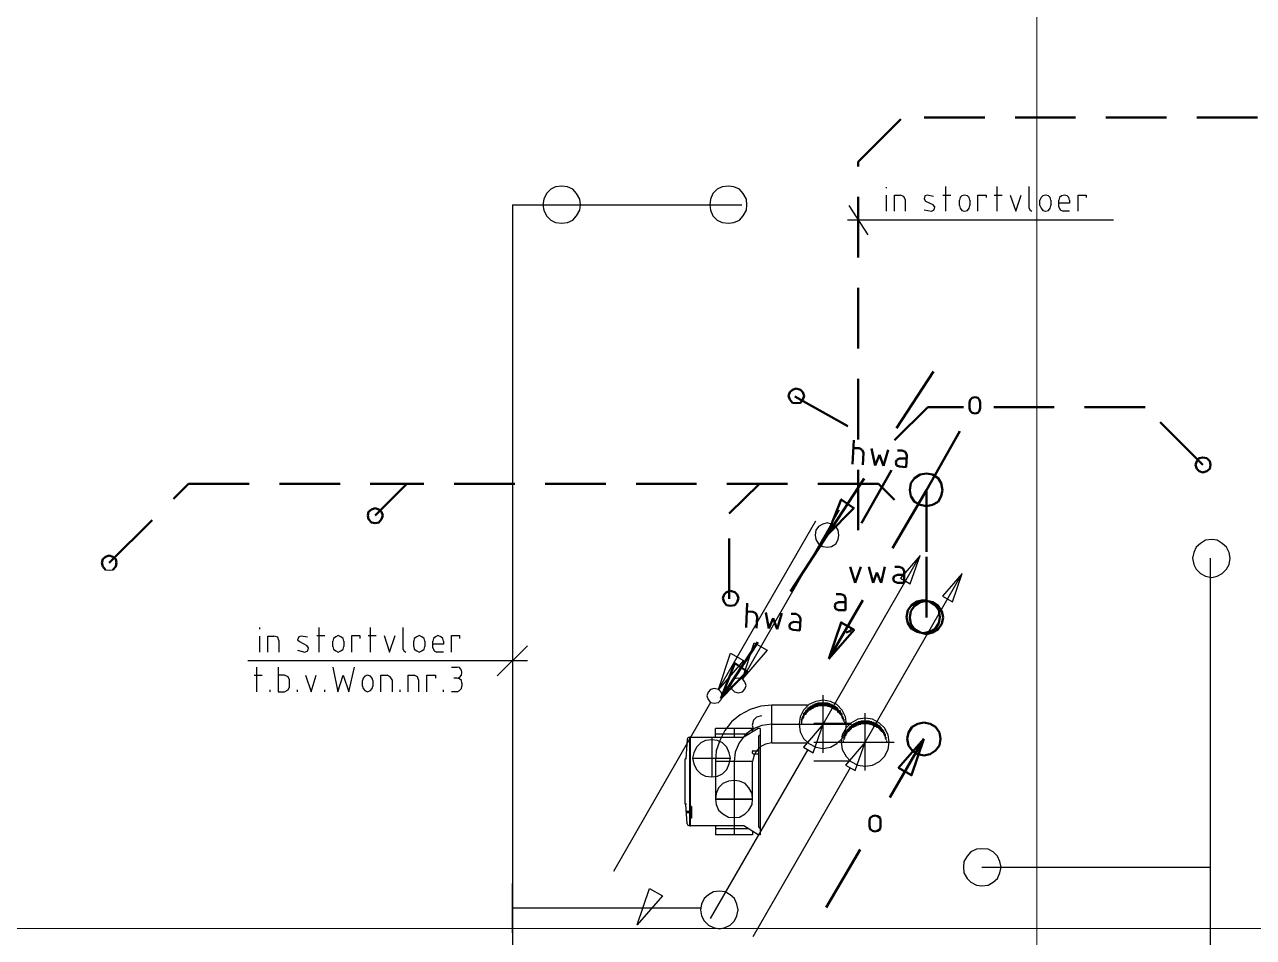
# Model space of a CAD drawing. Header units: metres. Extents: x -4.5 to 35.1, y -3.6 to 25.4.
# Drawn here: x 6.358 to 10.414, y 17.254 to 20.266 of the extents above; entities that cross this region are included whole.
import ezdxf

# ---------------------------------------------------------------- set-up
doc = ezdxf.new("R2010")
doc.units = ezdxf.units.M
doc.linetypes.add('VERDECKT2_S2', pattern=[0.27, 0.2, -0.07])
doc.layers.add('Standard', color=7, linetype='Continuous', lineweight=25)

msp = doc.modelspace()

# ---------------------------------------------------------------- linework, layer by layer
at = {"layer": 'Standard', "color": 252, "linetype": 'Continuous', "lineweight": 13}
for p, q in [((9.6986, -3.2638), (9.6986, 25.0491)), ((9.6986, -3.2638), (9.6986, 25.0491)), ((-4.1221, 17.284), (26.8317, 17.284)), ((-4.1221, 17.284), (26.8317, 17.284)), ((-4.1221, 17.284), (26.8317, 17.284))]:
    msp.add_line(p, q, dxfattribs=at)
at = {"layer": 'Standard', "color": 32, "linetype": 'VERDECKT2_S2', "lineweight": 50}
for p, q in [((9.1092, 19.8129), (9.2555, 19.9593)), ((11.627, 19.9593), (9.2555, 19.9593)), ((9.1092, 18.5976), (9.1092, 19.8129)), ((8.9043, 19.0656), (8.8921, 19.0615)), ((8.9186, 19.0615), (8.9043, 19.0656)), ((8.8839, 19.0533), (8.8798, 19.0411)), ((8.8798, 19.0411), (8.8839, 19.0288)), ((8.8921, 19.0615), (8.8839, 19.0533)), ((8.8839, 19.0288), (8.8921, 19.0186)), ((8.9004, 19.0389), (9.1092, 18.9218)), ((8.9268, 19.0533), (8.9186, 19.0615)), ((8.9186, 19.0186), (8.9268, 19.0288)), ((8.9309, 19.0411), (8.9268, 19.0533)), ((8.9268, 19.0288), (8.9309, 19.0411)), ((8.8921, 19.0186), (8.9043, 19.0166)), ((8.9043, 19.0166), (8.9186, 19.0186)), ((9.3394, 19.0037), (9.2292, 18.8955)), ((10.0567, 19.0037), (9.3394, 19.0037)), ((10.2473, 18.8131), (10.0567, 19.0037)), ((10.227, 18.8253), (10.2229, 18.8131)), ((10.2351, 18.8355), (10.227, 18.8253)), ((10.2473, 18.8376), (10.2351, 18.8355)), ((10.2596, 18.8355), (10.2473, 18.8376)), ((10.2698, 18.8253), (10.2596, 18.8355)), ((10.2718, 18.8131), (10.2698, 18.8253)), ((9.2194, 18.7955), (9.1092, 18.6017)), ((10.2229, 18.8131), (10.227, 18.8008)), ((10.227, 18.8008), (10.2351, 18.7927)), ((10.2351, 18.7927), (10.2473, 18.7886)), ((10.2473, 18.7886), (10.2596, 18.7927)), ((10.2596, 18.7927), (10.2698, 18.8008)), ((10.2698, 18.8008), (10.2718, 18.8131)), ((6.6372, 18.4902), (6.8991, 18.7506)), ((6.8991, 18.7506), (7.6127, 18.7506)), ((7.5155, 18.646), (7.6201, 18.7506)), ((9.1761, 18.7506), (7.6127, 18.7506)), ((8.6835, 18.6527), (8.7835, 18.7506)), ((9.2292, 18.6976), (9.1761, 18.7506)), ((9.3345, 18.7262), (9.3345, 18.3099)), ((7.4931, 18.6582), (7.4909, 18.646)), ((7.5034, 18.6664), (7.4931, 18.6582)), ((7.5155, 18.6705), (7.5034, 18.6664)), ((7.5277, 18.6664), (7.5155, 18.6705)), ((7.536, 18.6582), (7.5277, 18.6664)), ((7.5401, 18.646), (7.536, 18.6582)), ((7.4909, 18.646), (7.4931, 18.6338)), ((7.4931, 18.6338), (7.5034, 18.6236)), ((7.5034, 18.6236), (7.5155, 18.6215)), ((7.5155, 18.6215), (7.5277, 18.6236)), ((7.5277, 18.6236), (7.536, 18.6338)), ((7.536, 18.6338), (7.5401, 18.646)), ((8.6835, 18.371), (8.6835, 18.6527)), ((9.3345, 18.3099), (9.3345, 18.6069)), ((6.6167, 18.5024), (6.6126, 18.4902)), ((6.625, 18.5105), (6.6167, 18.5024)), ((6.6372, 18.5146), (6.625, 18.5105)), ((6.6494, 18.5105), (6.6372, 18.5146)), ((6.6596, 18.5024), (6.6494, 18.5105)), ((6.6615, 18.4902), (6.6596, 18.5024)), ((6.6126, 18.4902), (6.6167, 18.4779)), ((6.6167, 18.4779), (6.625, 18.4677)), ((6.6494, 18.4677), (6.6596, 18.4779)), ((6.6596, 18.4779), (6.6615, 18.4902)), ((8.667, 18.3855), (8.6629, 18.3732)), ((8.6752, 18.3936), (8.667, 18.3855)), ((8.6874, 18.3977), (8.6752, 18.3936)), ((8.7017, 18.3936), (8.6874, 18.3977)), ((8.7099, 18.3855), (8.7017, 18.3936)), ((8.714, 18.3732), (8.7099, 18.3855)), ((8.6629, 18.3732), (8.667, 18.361)), ((8.667, 18.361), (8.6752, 18.3508)), ((8.6752, 18.3508), (8.6874, 18.3487)), ((8.6874, 18.3487), (8.7017, 18.3508)), ((8.7017, 18.3508), (8.7099, 18.361)), ((8.7099, 18.361), (8.714, 18.3732)), ((9.2732, 18.3339), (9.2691, 18.3115)), ((9.2854, 18.3502), (9.2732, 18.3339)), ((9.3038, 18.3625), (9.2854, 18.3502)), ((9.3242, 18.3666), (9.3038, 18.3625)), ((9.3446, 18.3625), (9.3242, 18.3666)), ((9.363, 18.3502), (9.3446, 18.3625)), ((9.3752, 18.3339), (9.363, 18.3502)), ((9.3793, 18.3115), (9.3752, 18.3339)), ((9.2691, 18.3115), (9.2732, 18.2911)), ((9.3752, 18.2911), (9.3793, 18.3115)), ((9.2732, 18.2911), (9.2854, 18.2727)), ((9.2854, 18.2727), (9.3038, 18.2625)), ((9.3038, 18.2625), (9.3242, 18.2584)), ((9.3242, 18.2584), (9.3446, 18.2625)), ((9.3446, 18.2625), (9.363, 18.2727)), ((9.363, 18.2727), (9.3752, 18.2911))]:
    msp.add_line(p, q, dxfattribs=at)
at = {"layer": 'Standard', "color": 202, "linetype": 'Continuous', "lineweight": 25}
for p, q in [((8.0945, 19.723), (8.0801, 19.7087)), ((8.1108, 19.7312), (8.0945, 19.723)), ((8.1312, 19.7332), (8.1108, 19.7312)), ((8.1495, 19.7312), (8.1312, 19.7332)), ((8.1679, 19.723), (8.1495, 19.7312)), ((8.1801, 19.7087), (8.1679, 19.723)), ((8.6443, 19.723), (8.63, 19.7087)), ((8.6607, 19.7312), (8.6443, 19.723)), ((8.6811, 19.7332), (8.6607, 19.7312)), ((8.6994, 19.7312), (8.6811, 19.7332)), ((8.7178, 19.723), (8.6994, 19.7312)), ((8.73, 19.7087), (8.7178, 19.723)), ((7.9679, 19.672), (7.9679, 16.5995)), ((7.9679, 19.672), (8.7251, 19.672)), ((8.0721, 19.6904), (8.068, 19.672)), ((8.068, 19.672), (8.0721, 19.6536)), ((8.0801, 19.7087), (8.0721, 19.6904)), ((8.1903, 19.6904), (8.1801, 19.7087)), ((8.1924, 19.672), (8.1903, 19.6904)), ((8.1903, 19.6536), (8.1924, 19.672)), ((8.6219, 19.6904), (8.6198, 19.672)), ((8.6198, 19.672), (8.6219, 19.6536)), ((8.63, 19.7087), (8.6219, 19.6904)), ((8.7402, 19.6904), (8.73, 19.7087)), ((8.7423, 19.672), (8.7402, 19.6904)), ((8.7402, 19.6536), (8.7423, 19.672)), ((8.0721, 19.6536), (8.0801, 19.6353)), ((8.0801, 19.6353), (8.0945, 19.621)), ((8.1679, 19.621), (8.1801, 19.6353)), ((8.1801, 19.6353), (8.1903, 19.6536)), ((8.6219, 19.6536), (8.63, 19.6353)), ((8.63, 19.6353), (8.6443, 19.621)), ((8.7178, 19.621), (8.73, 19.6353)), ((8.73, 19.6353), (8.7402, 19.6536)), ((8.0945, 19.621), (8.1108, 19.6128)), ((8.1108, 19.6128), (8.1312, 19.6108)), ((8.1312, 19.6108), (8.1495, 19.6128)), ((8.1495, 19.6128), (8.1679, 19.621)), ((8.6443, 19.621), (8.6607, 19.6128)), ((8.6607, 19.6128), (8.6811, 19.6108)), ((8.6811, 19.6108), (8.6994, 19.6128)), ((8.6994, 19.6128), (8.7178, 19.621)), ((8.7271, 18.1077), (9.0475, 18.6649)), ((8.6488, 18.0719), (8.9692, 18.6291)), ((8.9924, 18.618), (8.9781, 18.6098)), ((9.0067, 18.622), (8.9924, 18.618)), ((9.021, 18.618), (9.0067, 18.622)), ((9.0353, 18.6098), (9.021, 18.618)), ((8.97, 18.5976), (8.9679, 18.5813)), ((8.9679, 18.5813), (8.97, 18.5669)), ((8.9781, 18.6098), (8.97, 18.5976)), ((9.0434, 18.5976), (9.0353, 18.6098)), ((9.0455, 18.5813), (9.0434, 18.5976)), ((9.0434, 18.5669), (9.0455, 18.5813)), ((8.97, 18.5669), (8.9781, 18.5527)), ((8.9781, 18.5527), (8.9924, 18.5445)), ((8.9924, 18.5445), (9.0067, 18.5424)), ((9.0067, 18.5424), (9.021, 18.5445)), ((9.021, 18.5445), (9.0353, 18.5527)), ((9.0353, 18.5527), (9.0434, 18.5669)), ((10.2253, 18.5424), (10.2171, 18.524)), ((10.2396, 18.5546), (10.2253, 18.5424)), ((10.2559, 18.5648), (10.2396, 18.5546)), ((10.2763, 18.5669), (10.2559, 18.5648)), ((10.2947, 18.5648), (10.2763, 18.5669)), ((10.311, 18.5546), (10.2947, 18.5648)), ((10.3253, 18.5424), (10.311, 18.5546)), ((10.3335, 18.524), (10.3253, 18.5424)), ((8.9937, 17.9576), (9.3141, 18.5147)), ((9.3141, 18.5147), (9.2488, 18.4392)), ((9.2814, 18.4209), (9.3141, 18.5147)), ((10.2171, 18.524), (10.213, 18.5056)), ((10.213, 18.5056), (10.2171, 18.4852)), ((10.272, 16.5995), (10.272, 18.506)), ((10.3375, 18.5056), (10.3335, 18.524)), ((10.3335, 18.4852), (10.3375, 18.5056)), ((6.625, 18.4677), (6.6372, 18.4657)), ((6.6372, 18.4657), (6.6494, 18.4677)), ((9.1324, 17.8984), (9.4529, 18.4556)), ((9.4529, 18.4556), (9.3875, 18.3801)), ((9.4202, 18.3617), (9.4529, 18.4556)), ((10.2171, 18.4852), (10.2253, 18.4689)), ((10.2253, 18.4689), (10.2396, 18.4546)), ((10.311, 18.4546), (10.3253, 18.4689)), ((10.3253, 18.4689), (10.3335, 18.4852)), ((9.2488, 18.4392), (9.2814, 18.4209)), ((10.2396, 18.4546), (10.2559, 18.4465)), ((10.2559, 18.4465), (10.2763, 18.4424)), ((10.2763, 18.4424), (10.2947, 18.4465)), ((10.2947, 18.4465), (10.311, 18.4546)), ((9.3875, 18.3801), (9.4202, 18.3617)), ((7.134, 18.271), (7.134, 18.2771)), ((7.33, 18.1955), (7.33, 18.2771)), ((7.4994, 18.1955), (7.4994, 18.2771)), ((7.6078, 18.2057), (7.6078, 18.2771)), ((7.134, 18.1955), (7.134, 18.2486)), ((7.1606, 18.1955), (7.1606, 18.2486)), ((7.1606, 18.2486), (7.181, 18.2486)), ((7.1934, 18.2445), (7.181, 18.2486)), ((7.1973, 18.2343), (7.1934, 18.2445)), ((7.1973, 18.2343), (7.1973, 18.1955)), ((7.2628, 18.2465), (7.2587, 18.2363)), ((7.2587, 18.2363), (7.2648, 18.2302)), ((7.2708, 18.2486), (7.2628, 18.2465)), ((7.2648, 18.2302), (7.2894, 18.218)), ((7.2913, 18.2445), (7.2708, 18.2486)), ((7.2954, 18.2098), (7.2894, 18.218)), ((7.322, 18.2506), (7.3485, 18.2506)), ((7.377, 18.2404), (7.375, 18.2323)), ((7.375, 18.2139), (7.375, 18.2323)), ((7.375, 18.2139), (7.377, 18.2057)), ((7.3853, 18.2465), (7.377, 18.2404)), ((7.3933, 18.2506), (7.3853, 18.2465)), ((7.4016, 18.2465), (7.3933, 18.2506)), ((7.4096, 18.2404), (7.4016, 18.2465)), ((7.4118, 18.2323), (7.4096, 18.2404)), ((7.4096, 18.2057), (7.4118, 18.2139)), ((7.4118, 18.2323), (7.4118, 18.2139)), ((7.4383, 18.1955), (7.4383, 18.2506)), ((7.4383, 18.2506), (7.4649, 18.2506)), ((7.4649, 18.2506), (7.4649, 18.2404)), ((7.4914, 18.2506), (7.5179, 18.2506)), ((7.5445, 18.2506), (7.5627, 18.1955)), ((7.5627, 18.1955), (7.5812, 18.2506)), ((7.6442, 18.2404), (7.6423, 18.2323)), ((7.6423, 18.2139), (7.6423, 18.2323)), ((7.6423, 18.2139), (7.6442, 18.2057)), ((7.6525, 18.2465), (7.6442, 18.2404)), ((7.6608, 18.2506), (7.6525, 18.2465)), ((7.6688, 18.2465), (7.6608, 18.2506)), ((7.6771, 18.2404), (7.6688, 18.2465)), ((7.6791, 18.2323), (7.6771, 18.2404)), ((7.6771, 18.2057), (7.6791, 18.2139)), ((7.6791, 18.2323), (7.6791, 18.2139)), ((7.7075, 18.2404), (7.7056, 18.2323)), ((7.7056, 18.2098), (7.7056, 18.2323)), ((7.7404, 18.222), (7.7056, 18.222)), ((7.7139, 18.2465), (7.7075, 18.2404)), ((7.7219, 18.2506), (7.7139, 18.2465)), ((7.7321, 18.2465), (7.7219, 18.2506)), ((7.7382, 18.2404), (7.7321, 18.2465)), ((7.7404, 18.2323), (7.7382, 18.2404)), ((7.7404, 18.2323), (7.7404, 18.222)), ((7.767, 18.1955), (7.767, 18.2506)), ((7.767, 18.2506), (7.7935, 18.2506)), ((7.7935, 18.2506), (7.7935, 18.2404)), ((8.0179, 18.2159), (7.9179, 18.1179)), ((7.2587, 18.2016), (7.283, 18.1955)), ((7.283, 18.1955), (7.2932, 18.1996)), ((7.2932, 18.1996), (7.2954, 18.2098)), ((7.377, 18.2057), (7.3853, 18.1996)), ((7.3853, 18.1996), (7.3933, 18.1955)), ((7.3933, 18.1955), (7.4016, 18.1996)), ((7.4016, 18.1996), (7.4096, 18.2057)), ((7.6078, 18.2057), (7.6097, 18.1996)), ((7.6097, 18.1996), (7.6158, 18.1955)), ((7.6442, 18.2057), (7.6525, 18.1996)), ((7.6525, 18.1996), (7.6608, 18.1955)), ((7.6608, 18.1955), (7.6688, 18.1996)), ((7.6688, 18.1996), (7.6771, 18.2057)), ((7.7056, 18.2098), (7.7097, 18.1996)), ((7.7097, 18.1996), (7.7178, 18.1955)), ((7.7404, 18.1955), (7.7178, 18.1955)), ((8.0179, 18.1669), (7.0953, 18.1669)), ((7.1241, 18.0649), (7.1241, 18.1465)), ((7.1954, 18.1465), (7.1954, 18.0649)), ((7.375, 18.1465), (7.3913, 18.0649)), ((7.4281, 18.0649), (7.4463, 18.1465)), ((7.767, 18.1465), (7.7852, 18.1465)), ((7.7935, 18.1445), (7.7852, 18.1465)), ((7.7996, 18.1363), (7.7935, 18.1445)), ((7.8015, 18.1282), (7.7996, 18.1363)), ((7.1158, 18.12), (7.1423, 18.12)), ((7.2158, 18.12), (7.1954, 18.12)), ((7.228, 18.1139), (7.2158, 18.12)), ((7.2321, 18.1037), (7.228, 18.1139)), ((7.2321, 18.0812), (7.2321, 18.1037)), ((7.2852, 18.12), (7.3034, 18.0649)), ((7.3034, 18.0649), (7.3198, 18.12)), ((7.3913, 18.0649), (7.4096, 18.12)), ((7.4096, 18.12), (7.4281, 18.0649)), ((7.4751, 18.1098), (7.4729, 18.1016)), ((7.4729, 18.0833), (7.4729, 18.1016)), ((7.4812, 18.1159), (7.4751, 18.1098)), ((7.4892, 18.12), (7.4812, 18.1159)), ((7.4994, 18.1159), (7.4892, 18.12)), ((7.5055, 18.1098), (7.4994, 18.1159)), ((7.5077, 18.1016), (7.5055, 18.1098)), ((7.5077, 18.1016), (7.5077, 18.0833)), ((7.5342, 18.0649), (7.5342, 18.12)), ((7.5342, 18.12), (7.5547, 18.12)), ((7.5649, 18.1139), (7.5547, 18.12)), ((7.571, 18.1037), (7.5649, 18.1139)), ((7.571, 18.1037), (7.571, 18.0649)), ((7.6241, 18.0649), (7.6241, 18.12)), ((7.6241, 18.12), (7.6442, 18.12)), ((7.6545, 18.1139), (7.6442, 18.12)), ((7.6586, 18.1037), (7.6545, 18.1139)), ((7.6586, 18.1037), (7.6586, 18.0649)), ((7.6851, 18.0649), (7.6851, 18.12)), ((7.6851, 18.12), (7.7139, 18.12)), ((7.7139, 18.12), (7.7139, 18.1098)), ((7.7852, 18.1098), (7.775, 18.1098)), ((7.7852, 18.1098), (7.7935, 18.1118)), ((7.7935, 18.1077), (7.7852, 18.1098)), ((7.7935, 18.1118), (7.7996, 18.12)), ((7.7996, 18.1016), (7.7935, 18.1077)), ((7.7996, 18.12), (7.8015, 18.1282)), ((7.8015, 18.0935), (7.7996, 18.1016)), ((7.8015, 18.0935), (7.8015, 18.0833)), ((8.6924, 18.0975), (8.6883, 18.0853)), ((8.7006, 18.1077), (8.6924, 18.0975)), ((8.7128, 18.1098), (8.7006, 18.1077)), ((8.7271, 18.1077), (8.7128, 18.1098)), ((8.7353, 18.0975), (8.7271, 18.1077)), ((8.7394, 18.0853), (8.7353, 18.0975)), ((7.1688, 18.0649), (7.1688, 18.071)), ((7.1954, 18.0649), (7.2158, 18.0649)), ((7.2158, 18.0649), (7.228, 18.071)), ((7.228, 18.071), (7.2321, 18.0812)), ((7.2587, 18.0649), (7.2587, 18.071)), ((7.3485, 18.0649), (7.3485, 18.071)), ((7.4729, 18.0833), (7.4751, 18.0751)), ((7.4751, 18.0751), (7.4812, 18.069)), ((7.4812, 18.069), (7.4892, 18.0649)), ((7.4892, 18.0649), (7.4994, 18.069)), ((7.4994, 18.069), (7.5055, 18.0751)), ((7.5055, 18.0751), (7.5077, 18.0833)), ((7.5975, 18.0649), (7.5975, 18.071)), ((7.7404, 18.0649), (7.7404, 18.071)), ((7.7852, 18.0649), (7.767, 18.0649)), ((7.7852, 18.0649), (7.7935, 18.069)), ((7.7935, 18.069), (7.7996, 18.0751)), ((7.7996, 18.0751), (7.8015, 18.0833)), ((8.614, 18.0637), (8.61, 18.0515)), ((8.614, 18.0637), (8.61, 18.0515)), ((8.61, 18.0515), (8.614, 18.0392)), ((8.61, 18.0515), (8.614, 18.0392)), ((8.6222, 18.0719), (8.614, 18.0637)), ((8.6222, 18.0719), (8.614, 18.0637)), ((8.6345, 18.076), (8.6222, 18.0719)), ((8.6345, 18.076), (8.6222, 18.0719)), ((8.6488, 18.0719), (8.6345, 18.076)), ((8.6488, 18.0719), (8.6345, 18.076)), ((8.6569, 18.0637), (8.6488, 18.0719)), ((8.6569, 18.0637), (8.6488, 18.0719)), ((8.661, 18.0515), (8.6569, 18.0637)), ((8.661, 18.0515), (8.6569, 18.0637)), ((8.6569, 18.0392), (8.661, 18.0515)), ((8.6569, 18.0392), (8.661, 18.0515)), ((8.6883, 18.0853), (8.6924, 18.0731)), ((8.6924, 18.0731), (8.7006, 18.0649)), ((8.7006, 18.0649), (8.7128, 18.0608)), ((8.7128, 18.0608), (8.7271, 18.0649)), ((8.7271, 18.0649), (8.7353, 18.0731)), ((8.7353, 18.0731), (8.7394, 18.0853)), ((8.9937, 17.8637), (8.9937, 18.0535)), ((8.6222, 18.029), (8.3018, 17.4719)), ((8.614, 18.0392), (8.6222, 18.029)), ((8.614, 18.0392), (8.6222, 18.029)), ((8.6222, 18.029), (8.6345, 18.027)), ((8.6222, 18.029), (8.6345, 18.027)), ((8.6345, 18.027), (8.6488, 18.029)), ((8.6345, 18.027), (8.6488, 18.029)), ((8.6488, 18.029), (8.6569, 18.0392)), ((8.6488, 18.029), (8.6569, 18.0392)), ((8.7875, 18.0168), (8.7528, 18.0066)), ((8.8243, 18.0209), (8.7875, 18.0168)), ((8.8243, 17.8964), (8.8243, 18.0209)), ((8.9426, 18.0209), (8.8243, 18.0209)), ((8.9467, 18.0229), (8.9284, 18.0045)), ((8.9447, 18.0004), (8.9447, 18.0127)), ((8.9447, 17.9984), (8.9447, 18.0107)), ((8.9692, 18.0331), (8.9467, 18.0229)), ((8.9467, 18.0025), (8.9467, 18.0127)), ((8.9488, 18.0025), (8.9488, 18.0147)), ((8.9508, 18.0168), (8.9508, 18.0045)), ((8.9508, 18.0045), (8.9508, 18.0147)), ((8.9528, 18.0066), (8.9528, 18.0188)), ((8.9549, 18.0066), (8.9549, 18.0188)), ((8.9569, 18.0086), (8.9569, 18.0188)), ((8.959, 18.0107), (8.959, 18.0209)), ((8.959, 18.0209), (8.959, 18.0086)), ((8.961, 18.0107), (8.961, 18.0229)), ((8.963, 18.0107), (8.963, 18.0229)), ((8.9651, 18.0249), (8.9651, 18.0127)), ((8.9651, 18.0127), (8.9651, 18.0229)), ((8.9671, 18.0127), (8.9671, 18.0249)), ((8.9937, 18.0372), (8.9692, 18.0331)), ((8.9692, 18.0147), (8.9692, 18.0249)), ((8.9712, 18.0147), (8.9712, 18.027)), ((8.9732, 18.0147), (8.9732, 18.027)), ((8.9732, 18.027), (8.9732, 18.0147)), ((8.9753, 18.0147), (8.9753, 18.027)), ((8.9773, 18.0168), (8.9773, 18.029)), ((8.9794, 18.0168), (8.9794, 18.029)), ((8.9794, 18.029), (8.9794, 18.0168)), ((8.9814, 18.0168), (8.9814, 18.029)), ((8.9835, 18.0168), (8.9835, 18.029)), ((8.9855, 18.0168), (8.9855, 18.029)), ((8.9855, 18.029), (8.9855, 18.0168)), ((8.9875, 18.0168), (8.9875, 18.029)), ((8.9896, 18.0168), (8.9896, 18.029)), ((8.9916, 18.0168), (8.9916, 18.029)), ((9.0182, 18.0331), (8.9937, 18.0372)), ((8.9937, 18.0168), (8.9937, 18.029)), ((8.9937, 18.0168), (8.9937, 18.029)), ((8.9957, 18.0168), (8.9957, 18.029)), ((8.9978, 18.0168), (8.9978, 18.029)), ((8.9998, 18.0168), (8.9998, 18.029)), ((8.9998, 18.029), (8.9998, 18.0168)), ((9.0018, 18.0168), (9.0018, 18.029)), ((9.0039, 18.0168), (9.0039, 18.029)), ((9.0059, 18.0168), (9.0059, 18.029)), ((9.008, 18.0168), (9.008, 18.029)), ((9.008, 18.029), (9.008, 18.0168)), ((9.01, 18.0147), (9.01, 18.027)), ((9.012, 18.0147), (9.012, 18.027)), ((9.0141, 18.0147), (9.0141, 18.027)), ((9.0141, 18.027), (9.0141, 18.0147)), ((9.0161, 18.0147), (9.0161, 18.0249)), ((9.0385, 18.0229), (9.0182, 18.0331)), ((9.0182, 18.0127), (9.0182, 18.0249)), ((9.0202, 18.0127), (9.0202, 18.0249)), ((9.0222, 18.0127), (9.0222, 18.0229)), ((9.0222, 18.0229), (9.0222, 18.0107)), ((9.0243, 18.0107), (9.0243, 18.0229)), ((9.0263, 18.0107), (9.0263, 18.0209)), ((9.0284, 18.0209), (9.0284, 18.0086)), ((9.0284, 18.0086), (9.0284, 18.0188)), ((9.0304, 18.0066), (9.0304, 18.0188)), ((9.0324, 18.0066), (9.0324, 18.0188)), ((9.0345, 18.0045), (9.0345, 18.0168)), ((9.0365, 18.0045), (9.0365, 18.0147)), ((9.0365, 18.0147), (9.0365, 18.0025)), ((9.0569, 18.0045), (9.0385, 18.0229)), ((9.0385, 18.0025), (9.0385, 18.0127)), ((9.0406, 18.0004), (9.0406, 18.0127)), ((9.0426, 17.9984), (9.0426, 18.0107)), ((8.7202, 17.9882), (8.6916, 17.9657)), ((8.7528, 18.0066), (8.7202, 17.9882)), ((8.7638, 17.971), (8.7598, 17.9547)), ((8.774, 17.9812), (8.7638, 17.971)), ((8.7904, 17.9853), (8.774, 17.9812)), ((8.9182, 17.9821), (8.9141, 17.9576)), ((8.9284, 18.0045), (8.9182, 17.9821)), ((8.9222, 17.9739), (8.9222, 17.9596)), ((8.9243, 17.9698), (8.9243, 17.98)), ((8.9263, 17.9739), (8.9263, 17.9841)), ((8.9284, 17.978), (8.9284, 17.9882)), ((8.9304, 17.9841), (8.9304, 17.9943)), ((8.9304, 17.98), (8.9304, 17.9923)), ((8.9324, 17.9861), (8.9324, 17.9964)), ((8.9345, 17.9882), (8.9345, 17.9984)), ((8.9365, 17.9923), (8.9365, 18.0025)), ((8.9365, 18.0025), (8.9365, 17.9902)), ((8.9386, 17.9943), (8.9386, 18.0045)), ((8.9406, 17.9964), (8.9406, 18.0066)), ((8.9426, 17.9964), (8.9426, 18.0086)), ((9.0426, 17.9964), (9.0426, 18.0086)), ((9.0447, 17.9964), (9.0447, 18.0066)), ((9.0467, 17.9943), (9.0467, 18.0045)), ((9.0487, 17.9923), (9.0487, 18.0025)), ((9.0508, 17.9902), (9.0508, 18.0025)), ((9.0508, 17.9882), (9.0508, 17.9984)), ((9.0528, 17.9861), (9.0528, 17.9964)), ((9.0549, 17.9841), (9.0549, 17.9943)), ((9.0671, 17.9821), (9.0569, 18.0045)), ((9.0569, 17.98), (9.0569, 17.9923)), ((9.0569, 17.978), (9.0569, 17.9882)), ((9.059, 17.9739), (9.059, 17.9841)), ((9.061, 17.9698), (9.061, 17.98)), ((9.0631, 17.9657), (9.0631, 17.9739)), ((9.0712, 17.9576), (9.0671, 17.9821)), ((9.108, 17.9739), (9.0855, 17.9617)), ((9.1324, 17.978), (9.108, 17.9739)), ((9.1202, 17.9576), (9.1202, 17.9698)), ((9.1222, 17.9576), (9.1222, 17.9698)), ((9.1222, 17.9698), (9.1222, 17.9576)), ((9.1243, 17.9576), (9.1243, 17.9698)), ((9.1263, 17.9576), (9.1263, 17.9698)), ((9.1283, 17.9576), (9.1283, 17.9698)), ((9.1304, 17.9576), (9.1304, 17.9698)), ((9.1304, 17.9698), (9.1304, 17.9576)), ((9.1324, 17.8045), (9.1324, 17.9943)), ((9.1569, 17.9739), (9.1324, 17.978)), ((9.1324, 17.9576), (9.1324, 17.9698)), ((9.1345, 17.9576), (9.1345, 17.9698)), ((9.1365, 17.9576), (9.1365, 17.9698)), ((9.1365, 17.9698), (9.1365, 17.9576)), ((9.1386, 17.9576), (9.1386, 17.9698)), ((9.1406, 17.9576), (9.1406, 17.9698)), ((9.1426, 17.9576), (9.1426, 17.9698)), ((9.1447, 17.9576), (9.1447, 17.9698)), ((9.1447, 17.9698), (9.1447, 17.9576)), ((9.1794, 17.9617), (9.1569, 17.9739)), ((8.761, 17.9433), (8.6386, 17.9433)), ((8.6386, 17.9147), (8.6386, 17.9433)), ((8.6692, 17.9372), (8.6528, 17.9045)), ((8.6916, 17.9657), (8.6692, 17.9372)), ((8.6998, 17.9433), (8.6998, 17.9147)), ((8.7794, 17.9433), (8.7324, 17.9147)), ((8.761, 17.9413), (8.7365, 17.9229)), ((8.7598, 17.9547), (8.7638, 17.9404)), ((8.7916, 17.9535), (8.761, 17.9413)), ((8.761, 17.9311), (8.761, 17.9433)), ((8.7814, 17.9433), (8.7794, 17.9433)), ((8.7855, 17.9433), (8.7814, 17.9433)), ((8.7855, 17.9433), (8.7855, 17.5923)), ((8.8243, 17.9576), (8.7916, 17.9535)), ((8.8243, 17.9576), (8.9426, 17.9576)), ((8.8977, 17.9576), (9.0876, 17.9576)), ((8.9141, 17.9576), (8.9182, 17.9331)), ((8.9182, 17.9331), (8.9284, 17.9106)), ((8.9937, 17.9576), (8.9284, 17.8821)), ((8.961, 17.8637), (8.9937, 17.9576)), ((9.0835, 17.9596), (8.963, 17.9596)), ((9.0692, 17.9453), (9.0569, 17.9229)), ((9.0569, 17.9106), (9.0671, 17.9331)), ((9.0651, 17.9596), (9.0651, 17.9657)), ((9.0671, 17.9331), (9.0712, 17.9576)), ((9.0671, 17.9188), (9.0671, 17.929)), ((9.0855, 17.9617), (9.0692, 17.9453)), ((9.0692, 17.9209), (9.0692, 17.9311)), ((9.0712, 17.9249), (9.0712, 17.9351)), ((9.0733, 17.929), (9.0733, 17.9392)), ((9.0733, 17.927), (9.0733, 17.9372)), ((9.0753, 17.9311), (9.0753, 17.9413)), ((9.0773, 17.9331), (9.0773, 17.9433)), ((9.0794, 17.9474), (9.0794, 17.9351)), ((9.0794, 17.9351), (9.0794, 17.9453)), ((9.0814, 17.9372), (9.0814, 17.9494)), ((9.0835, 17.9392), (9.0835, 17.9515)), ((9.0855, 17.9413), (9.0855, 17.9515)), ((9.0876, 17.9433), (9.0876, 17.9555)), ((9.0876, 17.9413), (9.0876, 17.9535)), ((9.0896, 17.9453), (9.0896, 17.9555)), ((9.0916, 17.9453), (9.0916, 17.9576)), ((9.0937, 17.9596), (9.0937, 17.9474)), ((9.0937, 17.9474), (9.0937, 17.9576)), ((9.0957, 17.9494), (9.0957, 17.9596)), ((9.0978, 17.9494), (9.0978, 17.9617)), ((9.0998, 17.9494), (9.0998, 17.9617)), ((9.1018, 17.9515), (9.1018, 17.9637)), ((9.1018, 17.9637), (9.1018, 17.9515)), ((9.1039, 17.9515), (9.1039, 17.9637)), ((9.1059, 17.9535), (9.1059, 17.9657)), ((9.108, 17.9535), (9.108, 17.9657)), ((9.108, 17.9657), (9.108, 17.9535)), ((9.11, 17.9555), (9.11, 17.9657)), ((9.112, 17.9555), (9.112, 17.9678)), ((9.1141, 17.9555), (9.1141, 17.9678)), ((9.1161, 17.9555), (9.1161, 17.9678)), ((9.1161, 17.9678), (9.1161, 17.9555)), ((9.1181, 17.9576), (9.1181, 17.9678)), ((9.1467, 17.9576), (9.1467, 17.9678)), ((9.1488, 17.9555), (9.1488, 17.9678)), ((9.1508, 17.9555), (9.1508, 17.9678)), ((9.1508, 17.9678), (9.1508, 17.9555)), ((9.1528, 17.9555), (9.1528, 17.9678)), ((9.1549, 17.9555), (9.1549, 17.9657)), ((9.1569, 17.9535), (9.1569, 17.9657)), ((9.159, 17.9535), (9.159, 17.9657)), ((9.159, 17.9657), (9.159, 17.9535)), ((9.161, 17.9515), (9.161, 17.9637)), ((9.1631, 17.9515), (9.1631, 17.9637)), ((9.1651, 17.9515), (9.1651, 17.9637)), ((9.1651, 17.9494), (9.1651, 17.9617)), ((9.1671, 17.9494), (9.1671, 17.9617)), ((9.1692, 17.9494), (9.1692, 17.9596)), ((9.1712, 17.9596), (9.1712, 17.9474)), ((9.1712, 17.9474), (9.1712, 17.9576)), ((9.1733, 17.9453), (9.1733, 17.9576)), ((9.1753, 17.9453), (9.1753, 17.9555)), ((9.1773, 17.9433), (9.1773, 17.9555)), ((9.1957, 17.9453), (9.1794, 17.9617)), ((9.1794, 17.9535), (9.1794, 17.9413)), ((9.1794, 17.9413), (9.1794, 17.9515)), ((9.1814, 17.9392), (9.1814, 17.9515)), ((9.1835, 17.9372), (9.1835, 17.9494)), ((9.1855, 17.9474), (9.1855, 17.9351)), ((9.1855, 17.9351), (9.1855, 17.9453)), ((9.1876, 17.9331), (9.1876, 17.9433)), ((9.1896, 17.9311), (9.1896, 17.9413)), ((9.1916, 17.929), (9.1916, 17.9392)), ((9.1937, 17.927), (9.1937, 17.9372)), ((9.1937, 17.9249), (9.1937, 17.9351)), ((9.2079, 17.9229), (9.1957, 17.9453)), ((9.1957, 17.9209), (9.1957, 17.9311)), ((9.1977, 17.9188), (9.1977, 17.929)), ((8.5447, 17.9086), (8.5406, 17.8433)), ((8.5467, 17.9127), (8.5447, 17.9086)), ((8.5528, 17.9147), (8.5467, 17.9127)), ((8.5528, 17.9147), (8.5508, 17.9147)), ((8.5528, 17.9147), (8.5528, 17.6229)), ((8.5528, 17.9127), (8.5549, 17.9127)), ((8.5569, 17.9147), (8.5549, 17.9147)), ((8.5549, 17.9147), (8.5549, 17.9127)), ((8.5549, 17.9127), (8.5549, 17.6862)), ((8.5569, 17.9147), (8.7324, 17.9147)), ((8.5896, 17.8964), (8.5753, 17.8821)), ((8.6059, 17.9045), (8.5896, 17.8964)), ((8.6263, 17.9066), (8.6059, 17.9045)), ((8.6263, 17.9147), (8.6263, 17.7841)), ((8.6447, 17.9045), (8.6263, 17.9066)), ((8.7488, 17.9249), (8.6386, 17.9249)), ((8.6528, 17.9045), (8.6406, 17.8698)), ((8.661, 17.8964), (8.6447, 17.9045)), ((8.6753, 17.8821), (8.661, 17.8964)), ((8.7161, 17.8964), (8.7038, 17.8657)), ((8.7365, 17.9229), (8.7161, 17.8964)), ((8.7834, 17.9209), (8.7814, 17.9209)), ((8.7814, 17.9209), (8.7814, 17.9188)), ((8.7814, 17.6188), (8.7814, 17.9188)), ((8.7855, 17.9209), (8.7834, 17.9209)), ((8.8038, 17.8923), (8.7875, 17.8841)), ((8.8243, 17.8964), (8.8038, 17.8923)), ((8.8243, 17.8964), (8.9426, 17.8964)), ((8.9284, 17.9106), (8.9467, 17.8943)), ((8.9467, 17.8943), (8.9692, 17.8821)), ((8.963, 17.8984), (9.0835, 17.8984)), ((9.0182, 17.8821), (9.0385, 17.8943)), ((9.0385, 17.8943), (9.0569, 17.9106)), ((9.0385, 17.8984), (9.2283, 17.8984)), ((9.0569, 17.9229), (9.0528, 17.8984)), ((9.0528, 17.8984), (9.0569, 17.8739)), ((9.061, 17.9004), (9.061, 17.9045)), ((9.0631, 17.9066), (9.0631, 17.9147)), ((9.0651, 17.9147), (9.0651, 17.9249)), ((9.0651, 17.9106), (9.0651, 17.9209)), ((9.1324, 17.8984), (9.0671, 17.8229)), ((9.0998, 17.8045), (9.1324, 17.8984)), ((9.1998, 17.9147), (9.1998, 17.9249)), ((9.1998, 17.9106), (9.1998, 17.9209)), ((9.2018, 17.9066), (9.2018, 17.9147)), ((9.2039, 17.9004), (9.2039, 17.9045)), ((9.212, 17.8984), (9.2079, 17.9229)), ((9.2079, 17.8739), (9.212, 17.8984)), ((8.5549, 17.8453), (8.5549, 17.8474)), ((8.5671, 17.8637), (8.563, 17.8453)), ((8.5753, 17.8821), (8.5671, 17.8637)), ((8.6222, 17.3167), (8.9447, 17.8739)), ((8.6406, 17.8698), (8.6386, 17.8351)), ((8.6834, 17.8637), (8.6753, 17.8821)), ((8.6875, 17.8453), (8.6834, 17.8637)), ((8.7038, 17.8657), (8.6998, 17.8351)), ((8.763, 17.8698), (8.761, 17.8698)), ((8.761, 17.8698), (8.761, 17.8678)), ((8.761, 17.8617), (8.761, 17.8678)), ((8.761, 17.8617), (8.763, 17.8596)), ((8.7651, 17.8535), (8.761, 17.8351)), ((8.763, 17.8698), (8.7814, 17.8698)), ((8.763, 17.8596), (8.7814, 17.8596)), ((8.7732, 17.8698), (8.7651, 17.8535)), ((8.7875, 17.8841), (8.7732, 17.8698)), ((8.9284, 17.8821), (8.961, 17.8637)), ((8.9692, 17.8821), (8.9937, 17.878)), ((8.9937, 17.878), (9.0182, 17.8821)), ((9.0569, 17.8739), (9.0692, 17.8515)), ((9.0692, 17.8515), (9.0855, 17.8351)), ((9.1794, 17.8351), (9.1957, 17.8515)), ((9.1957, 17.8515), (9.2079, 17.8739)), ((8.5385, 17.6943), (8.5385, 17.8433)), ((8.5426, 17.8433), (8.5385, 17.8433)), ((8.563, 17.8453), (8.5671, 17.827)), ((8.563, 17.8453), (8.6875, 17.8453)), ((8.5671, 17.827), (8.5753, 17.8086)), ((8.5753, 17.8086), (8.5896, 17.7943)), ((8.761, 17.8351), (8.6386, 17.8351)), ((8.6386, 17.8351), (8.6386, 17.7106)), ((8.761, 17.8351), (8.6386, 17.8351)), ((8.661, 17.7943), (8.6753, 17.8086)), ((8.6753, 17.8086), (8.6834, 17.827)), ((8.6834, 17.827), (8.6875, 17.8453)), ((8.6998, 17.8351), (8.6998, 17.6494)), ((8.761, 17.7106), (8.761, 17.8351)), ((8.763, 17.2576), (9.0835, 17.8147)), ((8.963, 17.8372), (9.0835, 17.8372)), ((9.0671, 17.8229), (9.0998, 17.8045)), ((9.0855, 17.8351), (9.108, 17.8229)), ((9.108, 17.8229), (9.1324, 17.8188)), ((9.1324, 17.8188), (9.1569, 17.8229)), ((9.1569, 17.8229), (9.1794, 17.8351)), ((8.5896, 17.7943), (8.6059, 17.7861)), ((8.6059, 17.7861), (8.6263, 17.7841)), ((8.6263, 17.7841), (8.6447, 17.7861)), ((8.6447, 17.7861), (8.661, 17.7943)), ((8.6814, 17.7698), (8.663, 17.7617)), ((8.6998, 17.7719), (8.6814, 17.7698)), ((8.7181, 17.7698), (8.6998, 17.7719)), ((8.6998, 17.7719), (8.6998, 17.5923)), ((8.7365, 17.7617), (8.7181, 17.7698)), ((8.6406, 17.729), (8.6386, 17.7106)), ((8.6488, 17.7474), (8.6406, 17.729)), ((8.663, 17.7617), (8.6488, 17.7474)), ((8.7488, 17.7474), (8.7365, 17.7617)), ((8.759, 17.729), (8.7488, 17.7474)), ((8.761, 17.7106), (8.759, 17.729)), ((8.5426, 17.6943), (8.5385, 17.6943)), ((8.5447, 17.629), (8.5406, 17.6943)), ((8.5549, 17.6862), (8.5549, 17.6494)), ((8.5569, 17.6862), (8.5549, 17.6862)), ((8.559, 17.6862), (8.5569, 17.6862)), ((8.559, 17.6862), (8.559, 17.6474)), ((8.6386, 17.7106), (8.6406, 17.6923)), ((8.6386, 17.7106), (8.761, 17.7106)), ((8.761, 17.7106), (8.6386, 17.7106)), ((8.6386, 17.7106), (8.6406, 17.6923)), ((8.6406, 17.6923), (8.6488, 17.6739)), ((8.6406, 17.6923), (8.6488, 17.6739)), ((8.7488, 17.6739), (8.759, 17.6923)), ((8.7488, 17.6739), (8.759, 17.6923)), ((8.759, 17.6923), (8.761, 17.7106)), ((8.759, 17.6923), (8.761, 17.7106)), ((8.5508, 17.6698), (8.5426, 17.6698)), ((8.5508, 17.6657), (8.5426, 17.6657)), ((8.5467, 17.6678), (8.5467, 17.6657)), ((8.5508, 17.6698), (8.5508, 17.6657)), ((8.5549, 17.6494), (8.5549, 17.6474)), ((8.5549, 17.6474), (8.5549, 17.6249)), ((8.5549, 17.6474), (8.5569, 17.6474)), ((8.559, 17.6474), (8.5569, 17.6474)), ((8.6488, 17.6739), (8.663, 17.6617)), ((8.6488, 17.6739), (8.663, 17.6617)), ((8.663, 17.6617), (8.6814, 17.6515)), ((8.663, 17.6617), (8.6814, 17.6515)), ((8.6814, 17.6515), (8.6998, 17.6494)), ((8.6814, 17.6515), (8.6998, 17.6494)), ((8.6998, 17.6494), (8.7181, 17.6515)), ((8.6998, 17.6494), (8.7181, 17.6515)), ((8.7181, 17.6515), (8.7365, 17.6617)), ((8.7181, 17.6515), (8.7365, 17.6617)), ((8.7365, 17.6617), (8.7488, 17.6739)), ((8.7365, 17.6617), (8.7488, 17.6739)), ((8.5447, 17.629), (8.5467, 17.6249)), ((8.5467, 17.6249), (8.5528, 17.6229)), ((8.5528, 17.6249), (8.5549, 17.6249)), ((8.5528, 17.6229), (8.5528, 17.6249)), ((8.5549, 17.6249), (8.5549, 17.6229)), ((8.5549, 17.6229), (8.5569, 17.6229)), ((8.7324, 17.6229), (8.5569, 17.6229)), ((8.6386, 17.6229), (8.6386, 17.6127)), ((8.7488, 17.6127), (8.6386, 17.6127)), ((8.6386, 17.6127), (8.6386, 17.5923)), ((8.7794, 17.5923), (8.7324, 17.6229)), ((8.761, 17.6045), (8.761, 17.5923)), ((8.7814, 17.6188), (8.7814, 17.6168)), ((8.7814, 17.6168), (8.7834, 17.6147)), ((8.7855, 17.6147), (8.7834, 17.6147)), ((8.761, 17.5923), (8.6386, 17.5923)), ((8.7794, 17.5923), (8.7814, 17.5923)), ((8.7814, 17.5923), (8.7794, 17.5923)), ((8.7855, 17.5923), (8.7814, 17.5923)), ((9.4687, 17.5225), (9.4586, 17.5042)), ((9.481, 17.5368), (9.4687, 17.5225)), ((9.4994, 17.545), (9.481, 17.5368)), ((9.5178, 17.547), (9.4994, 17.545)), ((9.5382, 17.545), (9.5178, 17.547)), ((9.5545, 17.5368), (9.5382, 17.545)), ((9.5687, 17.5225), (9.5545, 17.5368)), ((9.5769, 17.5042), (9.5687, 17.5225)), ((9.4586, 17.5042), (9.4565, 17.4858)), ((9.4565, 17.4858), (9.4586, 17.4674)), ((9.5178, 17.4858), (10.272, 17.4858)), ((9.581, 17.4858), (9.5769, 17.5042)), ((9.5769, 17.4674), (9.581, 17.4858)), ((9.4586, 17.4674), (9.4687, 17.4491)), ((9.4687, 17.4491), (9.481, 17.4368)), ((9.5545, 17.4368), (9.5687, 17.4491)), ((9.5687, 17.4491), (9.5769, 17.4674)), ((7.9679, 17.2689), (7.9679, 17.4322)), ((8.6314, 17.4048), (8.6151, 17.3946)), ((8.6518, 17.4069), (8.6314, 17.4048)), ((8.6702, 17.4048), (8.6518, 17.4069)), ((8.6865, 17.3946), (8.6702, 17.4048)), ((9.481, 17.4368), (9.4994, 17.4266)), ((9.4994, 17.4266), (9.5178, 17.4246)), ((9.5178, 17.4246), (9.5382, 17.4266)), ((9.5382, 17.4266), (9.5545, 17.4368)), ((8.5926, 17.364), (8.5885, 17.3456)), ((8.6008, 17.3824), (8.5926, 17.364)), ((8.6151, 17.3946), (8.6008, 17.3824)), ((8.7008, 17.3824), (8.6865, 17.3946)), ((8.709, 17.364), (8.7008, 17.3824)), ((8.713, 17.3456), (8.709, 17.364)), ((8.5896, 17.3506), (7.9679, 17.3506)), ((8.5885, 17.3456), (8.5926, 17.3252)), ((8.5926, 17.3252), (8.6008, 17.3089)), ((8.7008, 17.3089), (8.709, 17.3252)), ((8.709, 17.3252), (8.713, 17.3456)), ((8.6008, 17.3089), (8.6151, 17.2946)), ((8.6151, 17.2946), (8.6314, 17.2865)), ((8.6314, 17.2865), (8.6518, 17.2824)), ((8.6518, 17.2824), (8.6702, 17.2865)), ((8.6702, 17.2865), (8.6865, 17.2946)), ((8.6865, 17.2946), (8.7008, 17.3089))]:
    msp.add_line(p, q, dxfattribs=at)
at = {"layer": 'Standard', "color": 32, "linetype": 'Continuous', "lineweight": 25}
for p, q in [((9.2027, 19.7261), (9.2027, 19.7302)), ((9.3986, 19.6506), (9.3986, 19.7322)), ((9.568, 19.6506), (9.568, 19.7322)), ((9.6741, 19.6608), (9.6741, 19.7322)), ((9.2027, 19.6506), (9.2027, 19.7036)), ((9.2292, 19.6506), (9.2292, 19.7036)), ((9.2292, 19.7036), (9.2476, 19.7036)), ((9.2599, 19.6996), (9.2476, 19.7036)), ((9.264, 19.6894), (9.2599, 19.6996)), ((9.264, 19.6894), (9.264, 19.6506)), ((9.3293, 19.7016), (9.3272, 19.6914)), ((9.3272, 19.6914), (9.3313, 19.6832)), ((9.3374, 19.7036), (9.3293, 19.7016)), ((9.3313, 19.6832), (9.3558, 19.673)), ((9.3578, 19.6996), (9.3374, 19.7036)), ((9.3619, 19.6649), (9.3558, 19.673)), ((9.3884, 19.7036), (9.415, 19.7036)), ((9.4456, 19.6955), (9.4435, 19.6873)), ((9.4435, 19.6689), (9.4435, 19.6873)), ((9.4517, 19.7016), (9.4456, 19.6955)), ((9.4599, 19.7036), (9.4517, 19.7016)), ((9.4701, 19.7016), (9.4599, 19.7036)), ((9.4762, 19.6955), (9.4701, 19.7016)), ((9.4782, 19.6873), (9.4762, 19.6955)), ((9.4782, 19.6873), (9.4782, 19.6689)), ((9.5048, 19.6506), (9.5048, 19.7036)), ((9.5048, 19.7036), (9.5313, 19.7036)), ((9.5313, 19.7036), (9.5313, 19.6955)), ((9.5578, 19.7036), (9.5844, 19.7036)), ((9.6109, 19.7036), (9.6293, 19.6506)), ((9.6293, 19.6506), (9.6476, 19.7036)), ((9.7129, 19.6955), (9.7089, 19.6873)), ((9.7089, 19.6689), (9.7089, 19.6873)), ((9.7191, 19.7016), (9.7129, 19.6955)), ((9.7272, 19.7036), (9.7191, 19.7016)), ((9.7374, 19.7016), (9.7272, 19.7036)), ((9.7435, 19.6955), (9.7374, 19.7016)), ((9.7456, 19.6873), (9.7435, 19.6955)), ((9.7456, 19.6873), (9.7456, 19.6689)), ((9.7742, 19.6955), (9.7721, 19.6873)), ((9.7721, 19.6649), (9.7721, 19.6873)), ((9.8068, 19.6771), (9.7721, 19.6771)), ((9.7803, 19.7016), (9.7742, 19.6955)), ((9.7905, 19.7036), (9.7803, 19.7016)), ((9.7987, 19.7016), (9.7905, 19.7036)), ((9.8048, 19.6955), (9.7987, 19.7016)), ((9.8068, 19.6873), (9.8048, 19.6955)), ((9.8068, 19.6873), (9.8068, 19.6771)), ((9.8354, 19.6506), (9.8354, 19.7036)), ((9.8354, 19.7036), (9.8619, 19.7036)), ((9.8619, 19.7036), (9.8619, 19.6955)), ((9.0782, 19.6689), (9.1415, 19.573)), ((9.3272, 19.6547), (9.3517, 19.6506)), ((9.3517, 19.6506), (9.3599, 19.6547)), ((9.3599, 19.6547), (9.3619, 19.6649)), ((9.4435, 19.6689), (9.4456, 19.6608)), ((9.4456, 19.6608), (9.4517, 19.6526)), ((9.4517, 19.6526), (9.4599, 19.6506)), ((9.4599, 19.6506), (9.4701, 19.6526)), ((9.4701, 19.6526), (9.4762, 19.6608)), ((9.4762, 19.6608), (9.4782, 19.6689)), ((9.6741, 19.6608), (9.6762, 19.6547)), ((9.6762, 19.6547), (9.6823, 19.6506)), ((9.7089, 19.6689), (9.7129, 19.6608)), ((9.7129, 19.6608), (9.7191, 19.6526)), ((9.7191, 19.6526), (9.7272, 19.6506)), ((9.7272, 19.6506), (9.7374, 19.6526)), ((9.7374, 19.6526), (9.7435, 19.6608)), ((9.7435, 19.6608), (9.7456, 19.6689)), ((9.7721, 19.6649), (9.7762, 19.6547)), ((9.7762, 19.6547), (9.7864, 19.6506)), ((9.8068, 19.6506), (9.7864, 19.6506)), ((9.0742, 19.622), (9.9517, 19.622))]:
    msp.add_line(p, q, dxfattribs=at)
at = {"layer": 'Standard', "color": 4, "linetype": 'Continuous', "lineweight": 50}
for p, q in [((9.2353, 18.9343), (9.3578, 19.1221)), ((9.0904, 18.8159), (9.0945, 18.8955)), ((9.0924, 18.869), (9.1128, 18.869)), ((9.123, 18.8629), (9.1128, 18.869)), ((9.1271, 18.8527), (9.123, 18.8629)), ((9.1537, 18.867), (9.1659, 18.8118)), ((9.1924, 18.8098), (9.2088, 18.8629)), ((9.2394, 18.8608), (9.2537, 18.8608)), ((9.2659, 18.8568), (9.2537, 18.8608)), ((9.1271, 18.8527), (9.1251, 18.8139)), ((9.1659, 18.8118), (9.1802, 18.8466)), ((9.1802, 18.8466), (9.1924, 18.8098)), ((9.2373, 18.8302), (9.2332, 18.8221)), ((9.2332, 18.8221), (9.2353, 18.8118)), ((9.2455, 18.8343), (9.2373, 18.8302)), ((9.2455, 18.8343), (9.268, 18.8343)), ((9.27, 18.8445), (9.2659, 18.8568)), ((9.27, 18.8445), (9.268, 18.8057)), ((9.2353, 18.8118), (9.2455, 18.8078)), ((9.268, 18.8057), (9.2455, 18.8078)), ((9.0067, 18.5813), (9.1292, 18.769)), ((8.8863, 18.3955), (9.0067, 18.5813)), ((8.7394, 18.2771), (8.7434, 18.3567)), ((8.7414, 18.3302), (8.7618, 18.3282)), ((8.772, 18.3241), (8.7618, 18.3282)), ((8.7761, 18.3118), (8.772, 18.3241)), ((8.7761, 18.3118), (8.774, 18.2751)), ((8.8047, 18.3261), (8.8149, 18.2731)), ((8.8149, 18.2731), (8.8292, 18.3078)), ((8.8292, 18.3078), (8.8414, 18.271)), ((8.8414, 18.271), (8.8577, 18.3241)), ((8.8965, 18.2955), (8.8863, 18.2914)), ((8.8883, 18.322), (8.9047, 18.322)), ((8.8965, 18.2955), (8.919, 18.2935)), ((8.9149, 18.3159), (8.9047, 18.322)), ((8.919, 18.3057), (8.9149, 18.3159)), ((8.919, 18.3057), (8.9169, 18.2669)), ((8.8863, 18.2914), (8.8822, 18.2833)), ((8.8822, 18.2833), (8.8842, 18.2731)), ((8.8842, 18.2731), (8.8945, 18.269)), ((8.9169, 18.2669), (8.8945, 18.269)), ((8.6557, 18.0424), (8.7781, 18.2282))]:
    msp.add_line(p, q, dxfattribs=at)
at = {"layer": 'Standard', "color": 32, "linetype": 'Continuous', "lineweight": 50}
for p, q in [((9.4794, 19.0283), (9.4773, 19.0181)), ((9.4855, 19.0344), (9.4794, 19.0283)), ((9.4957, 19.0365), (9.4855, 19.0344)), ((9.5039, 19.0344), (9.4957, 19.0365)), ((9.51, 19.0283), (9.5039, 19.0344)), ((9.512, 19.0181), (9.51, 19.0283)), ((9.4773, 19.0018), (9.4773, 19.0181)), ((9.4773, 19.0018), (9.4794, 18.9915)), ((9.4794, 18.9915), (9.4855, 18.9854)), ((9.4855, 18.9854), (9.4957, 18.9834)), ((9.4957, 18.9834), (9.5039, 18.9854)), ((9.5039, 18.9854), (9.51, 18.9915)), ((9.51, 18.9915), (9.512, 19.0018)), ((9.512, 19.0181), (9.512, 19.0018)), ((9.4447, 18.9242), (9.3345, 18.7303)), ((9.3141, 18.7814), (9.2957, 18.7691)), ((9.3345, 18.7854), (9.3141, 18.7814)), ((9.3549, 18.7814), (9.3345, 18.7854)), ((9.3732, 18.7691), (9.3549, 18.7814)), ((9.2834, 18.7528), (9.2794, 18.7303)), ((9.2957, 18.7691), (9.2834, 18.7528)), ((9.3835, 18.7528), (9.3732, 18.7691)), ((9.3875, 18.7303), (9.3835, 18.7528)), ((9.2222, 18.5385), (9.3345, 18.7303)), ((9.2794, 18.7303), (9.2834, 18.7099)), ((9.2834, 18.7099), (9.2957, 18.6916)), ((9.3732, 18.6916), (9.3835, 18.7099)), ((9.3835, 18.7099), (9.3875, 18.7303)), ((9.2957, 18.6916), (9.3141, 18.6814)), ((9.3141, 18.6814), (9.3345, 18.6773)), ((9.3345, 18.6773), (9.3549, 18.6814)), ((9.3549, 18.6814), (9.3732, 18.6916)), ((9.0834, 18.4773), (9.0998, 18.4242)), ((9.0998, 18.4242), (9.1181, 18.4773)), ((9.1447, 18.4773), (9.159, 18.4242)), ((9.159, 18.4242), (9.1712, 18.4589)), ((9.1712, 18.4589), (9.1855, 18.4242)), ((9.1855, 18.4242), (9.1977, 18.4773)), ((9.2304, 18.4773), (9.2447, 18.4773)), ((9.2569, 18.4732), (9.2447, 18.4773)), ((9.261, 18.463), (9.2569, 18.4732)), ((9.261, 18.463), (9.261, 18.4242)), ((9.2284, 18.4466), (9.2243, 18.4364)), ((9.2243, 18.4364), (9.2284, 18.4283)), ((9.2386, 18.4507), (9.2284, 18.4466)), ((9.2284, 18.4283), (9.2386, 18.4242)), ((9.2386, 18.4507), (9.261, 18.4507)), ((9.261, 18.4242), (9.2386, 18.4242)), ((9.0367, 18.3872), (9.051, 18.3872)), ((9.0632, 18.3832), (9.051, 18.3872)), ((9.0673, 18.373), (9.0632, 18.3832)), ((9.012, 18.1732), (9.1243, 18.367)), ((9.0346, 18.3566), (9.0326, 18.3484)), ((9.0326, 18.3484), (9.0346, 18.3382)), ((9.0448, 18.3607), (9.0346, 18.3566)), ((9.0346, 18.3382), (9.0448, 18.3342)), ((9.0448, 18.3607), (9.0673, 18.3607)), ((9.0673, 18.3342), (9.0448, 18.3342)), ((9.0673, 18.373), (9.0673, 18.3342)), ((9.2957, 18.3487), (9.2834, 18.3303)), ((9.3141, 18.3609), (9.2957, 18.3487)), ((9.3345, 18.365), (9.3141, 18.3609)), ((9.3549, 18.3609), (9.3345, 18.365)), ((9.3732, 18.3487), (9.3549, 18.3609)), ((9.3855, 18.3303), (9.3732, 18.3487)), ((9.2834, 18.3303), (9.2794, 18.3099)), ((9.2794, 18.3099), (9.2834, 18.2895)), ((9.3896, 18.3099), (9.3855, 18.3303)), ((9.3855, 18.2895), (9.3896, 18.3099)), ((9.0692, 18.2609), (9.0814, 18.265)), ((9.0814, 18.265), (9.0896, 18.2732)), ((9.2834, 18.2895), (9.2957, 18.2711)), ((9.2957, 18.2711), (9.3141, 18.2609)), ((9.3141, 18.2609), (9.3345, 18.2548)), ((9.3345, 18.2548), (9.3549, 18.2609)), ((9.3549, 18.2609), (9.3732, 18.2711)), ((9.3732, 18.2711), (9.3855, 18.2895)), ((9.2753, 17.9303), (9.2712, 17.9099)), ((9.2875, 17.9487), (9.2753, 17.9303)), ((9.3059, 17.9589), (9.2875, 17.9487)), ((9.3263, 17.963), (9.3059, 17.9589)), ((9.3467, 17.9589), (9.3263, 17.963)), ((9.3651, 17.9487), (9.3467, 17.9589)), ((9.3773, 17.9303), (9.3651, 17.9487)), ((9.3814, 17.9099), (9.3773, 17.9303)), ((9.3263, 17.9099), (9.2141, 17.716)), ((9.2712, 17.9099), (9.2753, 17.8874)), ((9.2753, 17.8874), (9.2875, 17.8711)), ((9.3651, 17.8711), (9.3773, 17.8874)), ((9.3773, 17.8874), (9.3814, 17.9099)), ((9.2875, 17.8711), (9.3059, 17.8589)), ((9.3059, 17.8589), (9.3263, 17.8548)), ((9.3263, 17.8548), (9.3467, 17.8589)), ((9.3467, 17.8589), (9.3651, 17.8711)), ((9.1488, 17.6487), (9.1467, 17.6405)), ((9.1569, 17.6548), (9.1488, 17.6487)), ((9.1651, 17.6568), (9.1569, 17.6548)), ((9.1732, 17.6548), (9.1651, 17.6568)), ((9.1814, 17.6487), (9.1732, 17.6548)), ((9.1834, 17.6405), (9.1814, 17.6487)), ((9.1467, 17.6221), (9.1467, 17.6405)), ((9.1467, 17.6221), (9.1488, 17.6119)), ((9.1488, 17.6119), (9.1569, 17.6058)), ((9.1569, 17.6058), (9.1651, 17.6038)), ((9.1651, 17.6038), (9.1732, 17.6058)), ((9.1732, 17.6058), (9.1814, 17.6119)), ((9.1814, 17.6119), (9.1834, 17.6221)), ((9.1834, 17.6405), (9.1834, 17.6221)), ((9.1161, 17.5446), (9.0038, 17.3527))]:
    msp.add_line(p, q, dxfattribs=at)
at = {"layer": 'Standard', "color": 7, "linetype": 'Continuous', "lineweight": 50}
for points in [[(9.0067, 18.5813), (9.0536, 18.6996), (9.0945, 18.671), (9.0067, 18.5813)], [(9.012, 18.1732), (9.0528, 18.2936), (9.0957, 18.2691), (9.012, 18.1732)], [(8.6557, 18.0424), (8.7026, 18.1588), (8.7434, 18.1322), (8.6557, 18.0424)], [(9.3263, 17.9099), (9.2855, 17.7895), (9.2426, 17.814), (9.3263, 17.9099)]]:
    msp.add_lwpolyline(points, close=True, dxfattribs=at)
at = {"layer": 'Standard', "color": 7, "linetype": 'Continuous', "lineweight": 25}
for points in [[(8.7271, 18.1077), (8.7659, 18.2261), (8.8087, 18.2016), (8.7271, 18.1077)], [(8.6488, 18.0719), (8.6875, 18.1923), (8.7304, 18.1678), (8.6488, 18.0719)], [(8.3802, 17.2955), (8.421, 17.4159), (8.4638, 17.3914), (8.3802, 17.2955)]]:
    msp.add_lwpolyline(points, close=True, dxfattribs=at)

doc.saveas('drawing.dxf')
